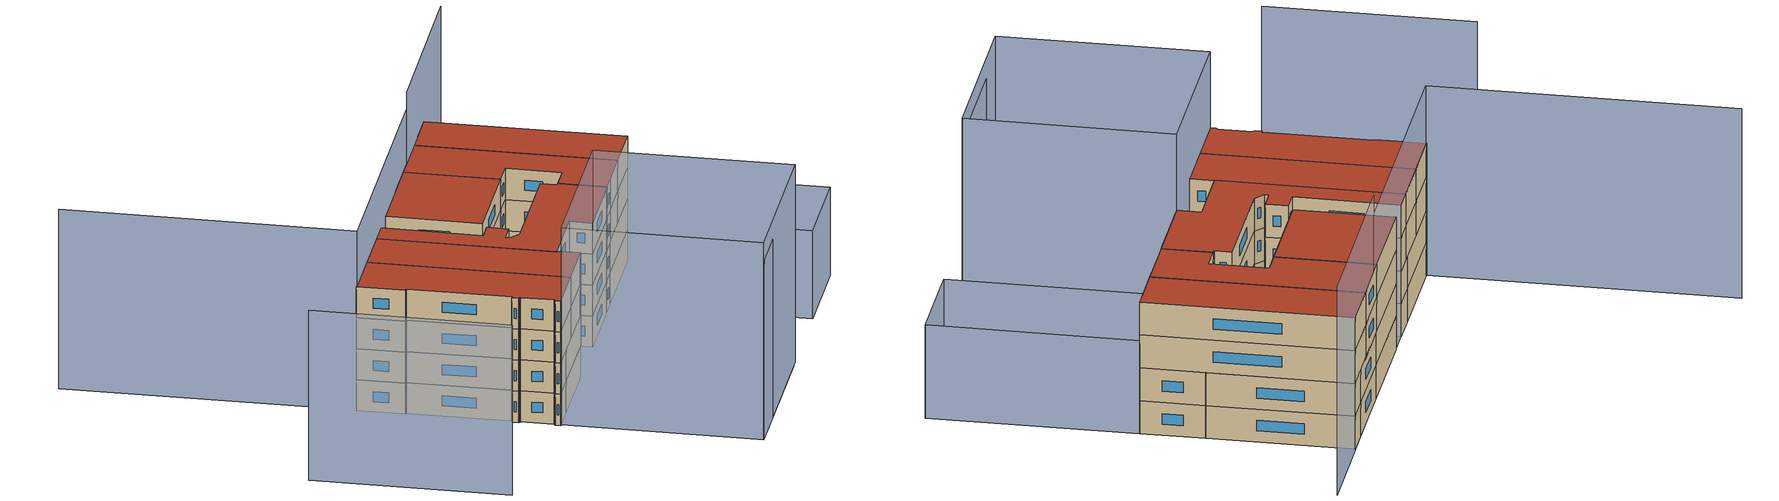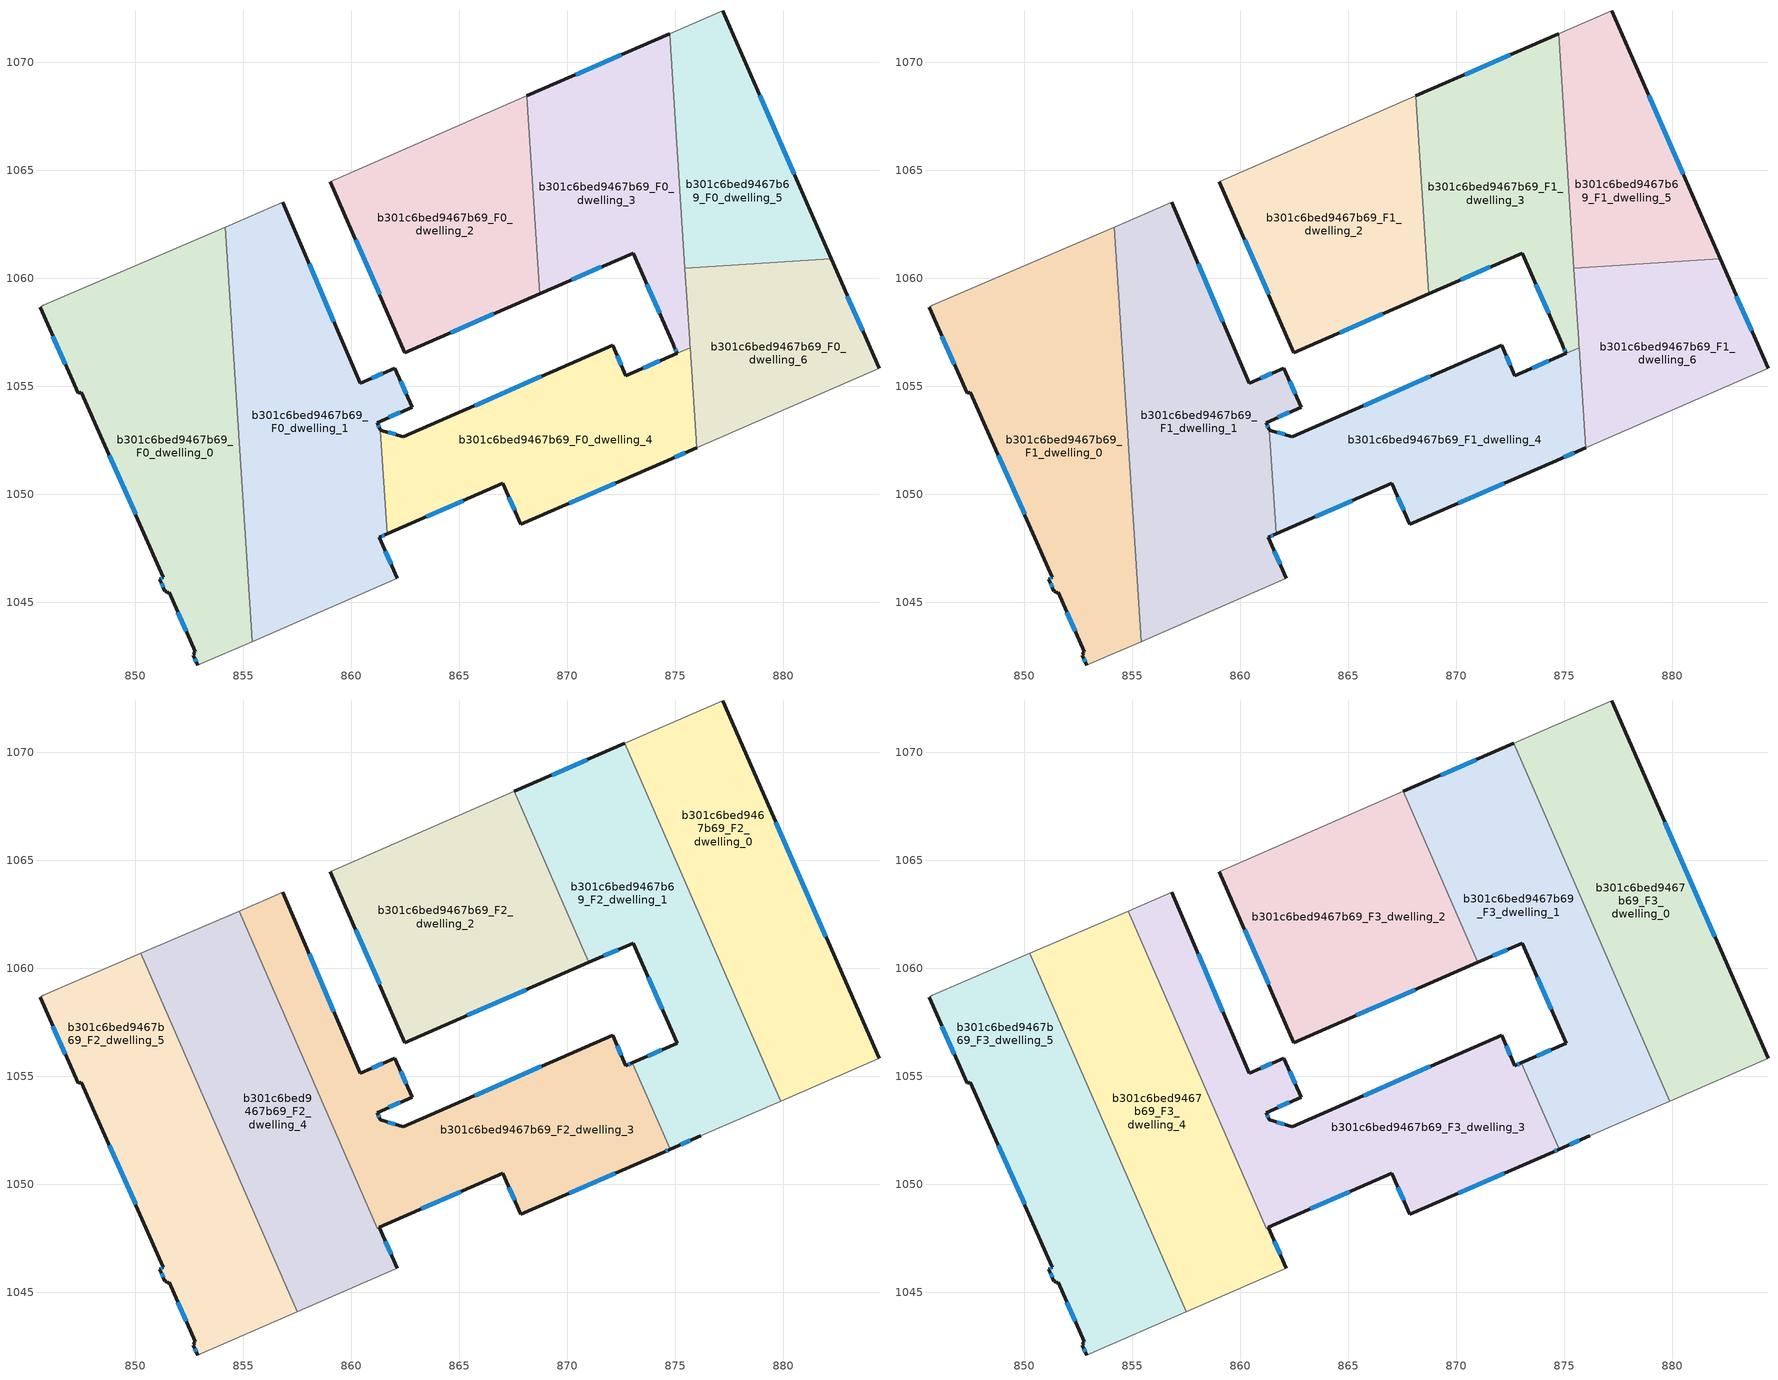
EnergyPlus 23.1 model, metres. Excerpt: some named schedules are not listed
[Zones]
b301c6bed9467b69_F0_dwelling_0
 floor ground (EU_floor_Construction): 854.15,1062.38 855.4,1043.19 853.03,1042.16 852.87,1042.09 852.67,1042.55 852.72,1042.58 852.69,1042.67 852.77,1042.72 851.56,1045.47 851.47,1045.44 851.44,1045.51 851.36,1045.51 851.12,1046.08 851.29,1046.16 847.49,1054.72 847.34,1054.68 845.58,1058.68 845.74,1058.75 z0
 wall outside (EU_wall_Construction): 845.58,1058.68 847.34,1054.68 847.49,1054.72 851.29,1046.16 851.12,1046.08 851.36,1045.51 851.44,1045.51 851.47,1045.44 851.56,1045.47 852.77,1042.72 852.69,1042.67 852.72,1042.58 852.67,1042.55 852.87,1042.09 z0:3
 wall adiabatic (EU_wall_Construction): 854.15,1062.38 845.74,1058.75 845.58,1058.68 / 852.87,1042.09 853.03,1042.16 855.4,1043.19 z0:3
 wall to b301c6bed9467b69_F0_dwelling_1 (EU_wall_Construction): 855.4,1043.19 854.15,1062.38 z0:3
 window (EU_Window_Construction): 851.97,1044.54 852.35,1043.66 / 851.2,1045.89 851.28,1045.71 / 851.23,1046.13 851.18,1046.11 / 848.79,1051.81 850,1049.07 / 846.18,1057.32 846.74,1056.04 / 852.74,1042.39 852.8,1042.25 z1.02:1.98
b301c6bed9467b69_F0_dwelling_1
 floor ground (EU_floor_Construction): 856.83,1063.54 860.41,1055.14 862,1055.85 862.81,1054.05 861.18,1053.32 861.32,1052.99 861.34,1052.98 861.65,1048.18 861.28,1048.02 862.12,1046.11 855.4,1043.19 854.15,1062.38 z0
 wall outside (EU_wall_Construction): 861.34,1052.98 861.32,1052.99 861.18,1053.32 862.81,1054.05 862,1055.85 860.41,1055.14 856.83,1063.54 / 862.12,1046.11 861.28,1048.02 861.65,1048.18 z0:3
 wall to b301c6bed9467b69_F0_dwelling_4 (EU_wall_Construction): 861.65,1048.18 861.34,1052.98 z0:3
 wall adiabatic (EU_wall_Construction): 855.4,1043.19 862.12,1046.11 / 856.83,1063.54 854.15,1062.38 z0:3
 window (EU_Window_Construction): 859.19,1058 858.05,1060.68 / 861.46,1055.61 860.95,1055.38 / 862.53,1054.66 862.27,1055.24 / 861.73,1053.57 862.25,1053.8 / 861.28,1053.1 861.23,1053.21 / 861.41,1048.07 861.52,1048.12 / 861.83,1046.76 861.57,1047.37 z1.02:1.98
b301c6bed9467b69_F0_dwelling_2
 floor ground (EU_floor_Construction): 868.12,1068.45 868.72,1059.29 862.47,1056.57 859.03,1064.49 z0
 wall outside (EU_wall_Construction): 859.03,1064.49 862.47,1056.57 868.72,1059.29 z0:3
 wall adiabatic (EU_wall_Construction): 868.12,1068.45 859.03,1064.49 z0:3
 wall to b301c6bed9467b69_F0_dwelling_3 (EU_wall_Construction): 868.72,1059.29 868.12,1068.45 z0:3
 window (EU_Window_Construction): 864.6,1057.49 866.59,1058.36 / 860.2,1061.79 861.3,1059.26 z1.02:1.98
b301c6bed9467b69_F0_dwelling_3
 floor ground (EU_floor_Construction): 874.73,1071.33 875.66,1057.13 875.67,1056.96 875.68,1056.8 875.07,1056.54 874.95,1056.82 874.89,1056.95 873.04,1061.18 868.72,1059.29 868.12,1068.45 z0
 wall outside (EU_wall_Construction): 868.72,1059.29 873.04,1061.18 874.89,1056.95 874.95,1056.82 875.07,1056.54 / 874.73,1071.33 868.12,1068.45 z0:3
 wall to b301c6bed9467b69_F0_dwelling_5 (EU_wall_Construction): 875.44,1060.47 874.73,1071.33 z0:3
 wall to b301c6bed9467b69_F0_dwelling_6 (EU_wall_Construction): 875.68,1056.8 875.67,1056.96 875.66,1057.13 / 875.65,1057.14 875.44,1060.47 z0:3
 wall to b301c6bed9467b69_F0_dwelling_4 (EU_wall_Construction): 875.07,1056.54 875.68,1056.8 z0:3
 window (EU_Window_Construction): 873.67,1059.74 874.26,1058.39 / 870.19,1059.93 871.57,1060.54 / 872.49,1070.35 870.37,1069.43 / 874.99,1056.72 875.03,1056.63 z1.02:1.98
b301c6bed9467b69_F0_dwelling_4
 floor ground (EU_floor_Construction): 875.68,1056.8 875.98,1052.17 874.45,1051.5 867.84,1048.61 867.01,1050.52 861.65,1048.18 861.34,1052.98 862.4,1052.67 872.09,1056.9 872.7,1055.5 z0
 wall outside (EU_wall_Construction): 861.65,1048.18 867.01,1050.52 867.84,1048.61 874.45,1051.5 875.98,1052.17 / 875.07,1056.54 872.7,1055.5 872.09,1056.9 862.4,1052.67 861.34,1052.98 z0:3
 wall to b301c6bed9467b69_F0_dwelling_6 (EU_wall_Construction): 875.98,1052.17 875.68,1056.79 z0:3
 window (EU_Window_Construction): 862.04,1052.78 861.7,1052.88 / 868.79,1055.46 865.7,1054.11 / 872.49,1055.98 872.3,1056.43 / 874.97,1051.72 875.46,1051.94 / 870.09,1049.59 872.2,1050.51 / 867.29,1049.87 867.56,1049.26 / 863.47,1048.97 865.19,1049.72 / 874.27,1056.18 873.51,1055.85 z1.02:1.98
b301c6bed9467b69_F0_dwelling_5
 floor ground (EU_floor_Construction): 877.19,1072.4 882.21,1060.91 875.44,1060.47 874.73,1071.33 z0
 wall outside (EU_wall_Construction): 882.21,1060.91 877.19,1072.4 z0:3
 wall adiabatic (EU_wall_Construction): 877.19,1072.4 874.73,1071.33 z0:3
 wall to b301c6bed9467b69_F0_dwelling_6 (EU_wall_Construction): 875.44,1060.47 882.21,1060.91 z0:3
 window (EU_Window_Construction): 880.5,1064.82 878.9,1068.49 z1.02:1.98
b301c6bed9467b69_F0_dwelling_6
 floor ground (EU_floor_Construction): 882.21,1060.91 884.42,1055.85 875.98,1052.17 875.44,1060.47 z0
 wall outside (EU_wall_Construction): 884.42,1055.85 882.21,1060.91 z0:3
 wall adiabatic (EU_wall_Construction): 875.98,1052.17 884.42,1055.85 z0:3
 window (EU_Window_Construction): 883.67,1057.57 882.96,1059.19 z1.02:1.98
b301c6bed9467b69_F1_dwelling_0
 floor to b301c6bed9467b69_F0_dwelling_0 (EU_floor_Construction): 854.15,1062.38 855.4,1043.19 853.03,1042.16 852.87,1042.09 852.67,1042.55 852.72,1042.58 852.69,1042.67 852.77,1042.72 851.56,1045.47 851.47,1045.44 851.44,1045.51 851.36,1045.51 851.12,1046.08 851.29,1046.16 847.49,1054.72 847.34,1054.68 845.58,1058.68 845.74,1058.75 z3
 wall outside (EU_wall_Construction): 845.58,1058.68 847.34,1054.68 847.49,1054.72 851.29,1046.16 851.12,1046.08 851.36,1045.51 851.44,1045.51 851.47,1045.44 851.56,1045.47 852.77,1042.72 852.69,1042.67 852.72,1042.58 852.67,1042.55 852.87,1042.09 z3:6
 wall adiabatic (EU_wall_Construction): 854.15,1062.38 845.74,1058.75 845.58,1058.68 / 852.87,1042.09 853.03,1042.16 855.4,1043.19 z3:6
 wall to b301c6bed9467b69_F1_dwelling_1 (EU_wall_Construction): 855.4,1043.19 854.15,1062.38 z3:6
 window (EU_Window_Construction): 851.97,1044.54 852.35,1043.66 / 851.2,1045.89 851.28,1045.71 / 851.23,1046.13 851.18,1046.11 / 848.79,1051.81 850,1049.07 / 846.18,1057.32 846.74,1056.04 / 852.74,1042.39 852.8,1042.25 z4.02:4.98
b301c6bed9467b69_F1_dwelling_1
 floor to b301c6bed9467b69_F0_dwelling_1 (EU_floor_Construction): 856.83,1063.54 860.41,1055.14 862,1055.85 862.81,1054.05 861.18,1053.32 861.32,1052.99 861.34,1052.98 861.65,1048.18 861.28,1048.02 862.12,1046.11 855.4,1043.19 854.15,1062.38 z3
 wall outside (EU_wall_Construction): 861.34,1052.98 861.32,1052.99 861.18,1053.32 862.81,1054.05 862,1055.85 860.41,1055.14 856.83,1063.54 / 862.12,1046.11 861.28,1048.02 861.65,1048.18 z3:6
 wall to b301c6bed9467b69_F1_dwelling_4 (EU_wall_Construction): 861.65,1048.18 861.34,1052.98 z3:6
 wall adiabatic (EU_wall_Construction): 855.4,1043.19 862.12,1046.11 / 856.83,1063.54 854.15,1062.38 z3:6
 window (EU_Window_Construction): 859.19,1058 858.05,1060.68 / 861.46,1055.61 860.95,1055.38 / 862.53,1054.66 862.27,1055.24 / 861.73,1053.57 862.25,1053.8 / 861.28,1053.1 861.23,1053.21 / 861.41,1048.07 861.52,1048.12 / 861.83,1046.76 861.57,1047.37 z4.02:4.98
b301c6bed9467b69_F1_dwelling_2
 floor to b301c6bed9467b69_F0_dwelling_2 (EU_floor_Construction): 868.12,1068.45 868.72,1059.29 862.47,1056.57 859.03,1064.49 z3
 wall outside (EU_wall_Construction): 859.03,1064.49 862.47,1056.57 868.72,1059.29 z3:6
 wall adiabatic (EU_wall_Construction): 868.12,1068.45 859.03,1064.49 z3:6
 wall to b301c6bed9467b69_F1_dwelling_3 (EU_wall_Construction): 868.72,1059.29 868.12,1068.45 z3:6
 window (EU_Window_Construction): 864.6,1057.49 866.59,1058.36 / 860.2,1061.79 861.3,1059.26 z4.02:4.98
b301c6bed9467b69_F1_dwelling_3
 floor to b301c6bed9467b69_F0_dwelling_3 (EU_floor_Construction): 874.73,1071.33 875.66,1057.13 875.67,1056.96 875.68,1056.8 875.07,1056.54 874.95,1056.82 874.89,1056.95 873.04,1061.18 868.72,1059.29 868.12,1068.45 z3
 wall outside (EU_wall_Construction): 868.72,1059.29 873.04,1061.18 874.89,1056.95 874.95,1056.82 875.07,1056.54 / 874.73,1071.33 868.12,1068.45 z3:6
 wall to b301c6bed9467b69_F1_dwelling_5 (EU_wall_Construction): 875.44,1060.47 874.73,1071.33 z3:6
 wall to b301c6bed9467b69_F1_dwelling_6 (EU_wall_Construction): 875.68,1056.8 875.67,1056.96 875.66,1057.13 / 875.65,1057.14 875.44,1060.47 z3:6
 wall to b301c6bed9467b69_F1_dwelling_4 (EU_wall_Construction): 875.07,1056.54 875.68,1056.8 z3:6
 window (EU_Window_Construction): 873.67,1059.74 874.26,1058.39 / 870.19,1059.93 871.57,1060.54 / 872.49,1070.35 870.37,1069.43 / 874.99,1056.72 875.03,1056.63 z4.02:4.98
b301c6bed9467b69_F1_dwelling_4
 floor to b301c6bed9467b69_F0_dwelling_4 (EU_floor_Construction): 875.68,1056.79 875.98,1052.17 874.45,1051.5 867.84,1048.61 867.01,1050.52 861.65,1048.18 861.34,1052.98 862.4,1052.67 872.09,1056.9 872.7,1055.5 z3
 wall outside (EU_wall_Construction): 861.65,1048.18 867.01,1050.52 867.84,1048.61 874.45,1051.5 875.98,1052.17 / 875.07,1056.54 872.7,1055.5 872.09,1056.9 862.4,1052.67 861.34,1052.98 z3:6
 wall to b301c6bed9467b69_F1_dwelling_6 (EU_wall_Construction): 875.98,1052.17 875.68,1056.79 z3:6
 window (EU_Window_Construction): 862.04,1052.78 861.7,1052.88 / 868.79,1055.46 865.7,1054.11 / 872.49,1055.98 872.3,1056.43 / 874.97,1051.72 875.46,1051.94 / 870.09,1049.59 872.2,1050.51 / 867.29,1049.87 867.56,1049.26 / 863.47,1048.97 865.19,1049.72 / 874.27,1056.18 873.51,1055.85 z4.02:4.98
b301c6bed9467b69_F1_dwelling_5
 floor to b301c6bed9467b69_F0_dwelling_5 (EU_floor_Construction): 877.19,1072.4 882.21,1060.91 875.44,1060.47 874.73,1071.33 z3
 wall outside (EU_wall_Construction): 882.21,1060.91 877.19,1072.4 z3:6
 wall adiabatic (EU_wall_Construction): 877.19,1072.4 874.73,1071.33 z3:6
 wall to b301c6bed9467b69_F1_dwelling_6 (EU_wall_Construction): 875.44,1060.47 882.21,1060.91 z3:6
 window (EU_Window_Construction): 880.5,1064.82 878.9,1068.49 z4.02:4.98
b301c6bed9467b69_F1_dwelling_6
 floor to b301c6bed9467b69_F0_dwelling_6 (EU_floor_Construction): 882.21,1060.91 884.42,1055.85 875.98,1052.17 875.44,1060.47 z3
 wall outside (EU_wall_Construction): 884.42,1055.85 882.21,1060.91 z3:6
 wall adiabatic (EU_wall_Construction): 875.98,1052.17 884.42,1055.85 z3:6
 window (EU_Window_Construction): 883.67,1057.57 882.96,1059.19 z4.02:4.98
b301c6bed9467b69_F2_dwelling_0
 floor to b301c6bed9467b69_F1_dwelling_5 (EU_floor_Construction): 877.19,1072.4 882.21,1060.91 876.95,1060.57 875.17,1064.67 874.73,1071.33 z6
 floor to b301c6bed9467b69_F1_dwelling_6 (EU_floor_Construction): 882.21,1060.91 884.42,1055.85 879.87,1053.86 876.95,1060.57 z6
 floor to b301c6bed9467b69_F1_dwelling_3 (EU_floor_Construction): 874.73,1071.33 875.17,1064.67 872.66,1070.43 z6
 wall outside (EU_wall_Construction): 884.42,1055.85 877.19,1072.4 z6:9
 wall to b301c6bed9467b69_F2_dwelling_1 (EU_wall_Construction): 872.66,1070.43 879.87,1053.86 z6:9
 wall adiabatic (EU_wall_Construction): 877.19,1072.4 872.66,1070.43 / 879.87,1053.86 884.42,1055.85 z6:9
 window (EU_Window_Construction): 881.96,1061.48 879.65,1066.77 z7.02:7.98
b301c6bed9467b69_F2_dwelling_1
 floor to b301c6bed9467b69_F1_dwelling_3 (EU_floor_Construction): 872.66,1070.43 875.17,1064.67 875.66,1057.13 875.67,1056.96 875.68,1056.8 875.07,1056.54 874.91,1056.91 874.89,1056.95 873.04,1061.18 870.99,1060.28 868.25,1066.57 868.12,1068.45 z6
 floor to b301c6bed9467b69_F1_dwelling_5 (EU_floor_Construction): 875.17,1064.67 876.95,1060.57 875.44,1060.47 z6
 floor to b301c6bed9467b69_F1_dwelling_2 (EU_floor_Construction): 868.12,1068.45 868.25,1066.57 867.54,1068.2 z6
 floor to b301c6bed9467b69_F1_dwelling_4 (EU_floor_Construction): 875.68,1056.79 875.98,1052.17 874.75,1051.63 873.01,1055.64 z6
 floor to b301c6bed9467b69_F1_dwelling_6 (EU_floor_Construction): 876.95,1060.57 879.87,1053.86 876.18,1052.25 876.11,1052.23 875.98,1052.17 875.44,1060.47 z6
 wall outside (EU_wall_Construction): 872.66,1070.43 867.54,1068.2 / 874.75,1051.63 876.18,1052.25 / 870.99,1060.28 873.04,1061.18 875.07,1056.54 873.01,1055.64 z6:9
 wall to b301c6bed9467b69_F2_dwelling_2 (EU_wall_Construction): 867.54,1068.2 870.99,1060.28 z6:9
 wall adiabatic (EU_wall_Construction): 876.18,1052.25 879.87,1053.86 z6:9
 wall to b301c6bed9467b69_F2_dwelling_3 (EU_wall_Construction): 873.01,1055.64 874.75,1051.63 z6:9
 window (EU_Window_Construction): 870.92,1069.67 869.28,1068.96 / 875.24,1051.84 875.69,1052.04 / 874.37,1056.23 873.71,1055.94 / 873.73,1059.6 874.38,1058.12 / 871.69,1060.59 872.34,1060.87 z7.02:7.98
b301c6bed9467b69_F2_dwelling_2
 floor to b301c6bed9467b69_F1_dwelling_2 (EU_floor_Construction): 867.54,1068.2 868.25,1066.57 868.72,1059.29 862.47,1056.57 859.03,1064.49 z6
 floor to b301c6bed9467b69_F1_dwelling_3 (EU_floor_Construction): 868.25,1066.57 870.99,1060.28 868.72,1059.29 z6
 wall outside (EU_wall_Construction): 859.03,1064.49 862.47,1056.57 870.99,1060.28 z6:9
 wall adiabatic (EU_wall_Construction): 867.54,1068.2 859.03,1064.49 z6:9
 window (EU_Window_Construction): 860.2,1061.79 861.3,1059.26 / 865.37,1057.83 868.09,1059.02 z7.02:7.98
b301c6bed9467b69_F2_dwelling_3
 floor to b301c6bed9467b69_F1_dwelling_4 (EU_floor_Construction): 873.01,1055.64 874.75,1051.63 874.45,1051.5 867.84,1048.61 867.01,1050.52 861.65,1048.18 861.34,1052.98 862.4,1052.67 872.09,1056.9 872.7,1055.5 z6
 floor to b301c6bed9467b69_F1_dwelling_1 (EU_floor_Construction): 856.83,1063.54 860.41,1055.14 862,1055.85 862.81,1054.05 861.18,1053.32 861.32,1052.99 861.34,1052.98 861.65,1048.18 861.28,1048.02 861.18,1047.97 854.79,1062.66 z6
 wall outside (EU_wall_Construction): 873.01,1055.64 872.7,1055.5 872.09,1056.9 862.4,1052.67 861.32,1052.99 861.18,1053.32 862.81,1054.05 862,1055.85 860.41,1055.14 856.83,1063.54 / 861.28,1048.01 867.01,1050.52 867.84,1048.61 874.45,1051.5 874.75,1051.63 z6:9
 wall adiabatic (EU_wall_Construction): 856.83,1063.54 854.79,1062.66 z6:9
 wall to b301c6bed9467b69_F2_dwelling_4 (EU_wall_Construction): 861.18,1047.97 861.28,1048.01 / 854.79,1062.66 861.18,1047.98 z6:9
 window (EU_Window_Construction): 859.19,1058 858.05,1060.68 / 861.46,1055.61 860.95,1055.38 / 862.53,1054.66 862.27,1055.24 / 861.73,1053.57 862.25,1053.8 / 861.28,1053.1 861.23,1053.21 / 862.04,1052.78 861.69,1052.88 / 868.79,1055.46 865.7,1054.11 / 872.49,1055.98 872.3,1056.43 / 872.9,1055.59 872.8,1055.55 / 874.55,1051.54 874.65,1051.58 / 870.09,1049.59 872.2,1050.51 / 867.29,1049.87 867.56,1049.26 / 863.23,1048.87 865.06,1049.67 z7.02:7.98
b301c6bed9467b69_F2_dwelling_4
 floor to b301c6bed9467b69_F1_dwelling_1 (EU_floor_Construction): 854.79,1062.66 861.18,1047.97 861.28,1048.01 862.12,1046.11 857.48,1044.1 854.96,1049.88 854.15,1062.38 z6
 floor to b301c6bed9467b69_F1_dwelling_0 (EU_floor_Construction): 854.15,1062.38 854.96,1049.88 850.25,1060.7 z6
 wall outside (EU_wall_Construction): 862.12,1046.11 861.28,1048.01 z6:9
 wall adiabatic (EU_wall_Construction): 857.48,1044.1 862.01,1046.07 862.12,1046.11 / 854.79,1062.66 850.25,1060.7 z6:9
 wall to b301c6bed9467b69_F2_dwelling_5 (EU_wall_Construction): 850.25,1060.7 857.48,1044.1 z6:9
 window (EU_Window_Construction): 861.83,1046.76 861.57,1047.37 z7.02:7.98
b301c6bed9467b69_F2_dwelling_5
 floor to b301c6bed9467b69_F1_dwelling_0 (EU_floor_Construction): 850.25,1060.7 854.96,1049.88 855.4,1043.19 853.03,1042.16 852.87,1042.09 852.67,1042.55 852.72,1042.58 852.69,1042.67 852.77,1042.72 851.56,1045.47 851.47,1045.44 851.44,1045.51 851.36,1045.51 851.12,1046.08 851.29,1046.16 847.49,1054.72 847.34,1054.68 845.58,1058.68 845.74,1058.75 z6
 floor to b301c6bed9467b69_F1_dwelling_1 (EU_floor_Construction): 854.96,1049.88 857.48,1044.1 855.4,1043.19 z6
 wall outside (EU_wall_Construction): 845.58,1058.68 847.34,1054.68 847.49,1054.72 851.29,1046.16 851.12,1046.08 851.36,1045.51 851.44,1045.51 851.47,1045.44 851.56,1045.47 852.77,1042.72 852.69,1042.67 852.72,1042.58 852.67,1042.55 852.87,1042.09 z6:9
 wall adiabatic (EU_wall_Construction): 850.25,1060.7 845.74,1058.75 845.58,1058.68 / 852.87,1042.09 853.03,1042.16 857.48,1044.1 z6:9
 window (EU_Window_Construction): 851.97,1044.54 852.35,1043.66 / 851.2,1045.89 851.28,1045.71 / 851.23,1046.13 851.18,1046.11 / 848.79,1051.81 850,1049.07 / 846.18,1057.32 846.74,1056.04 / 852.74,1042.39 852.8,1042.25 z7.02:7.98
b301c6bed9467b69_F3_dwelling_0
 floor to b301c6bed9467b69_F2_dwelling_0 (EU_floor_Construction): 877.19,1072.4 884.42,1055.85 879.87,1053.86 872.66,1070.43 z9
 wall outside (EU_wall_Construction): 884.42,1055.85 877.19,1072.4 z9:12
 wall to b301c6bed9467b69_F3_dwelling_1 (EU_wall_Construction): 872.66,1070.43 879.87,1053.86 z9:12
 wall adiabatic (EU_wall_Construction): 877.19,1072.4 872.66,1070.43 / 879.87,1053.86 884.42,1055.85 z9:12
 window (EU_Window_Construction): 881.96,1061.48 879.65,1066.77 z10.02:10.98
 roof outside (EU_roof_Construction): 884.42,1055.85 877.19,1072.4 872.66,1070.43 879.87,1053.86 z12
b301c6bed9467b69_F3_dwelling_1
 floor to b301c6bed9467b69_F2_dwelling_1 (EU_floor_Construction): 872.66,1070.43 879.87,1053.86 876.18,1052.25 874.75,1051.63 873.01,1055.64 875.07,1056.54 873.04,1061.18 870.99,1060.28 867.54,1068.2 z9
 wall outside (EU_wall_Construction): 872.66,1070.43 867.54,1068.2 / 874.75,1051.63 876.18,1052.25 / 870.99,1060.28 873.04,1061.18 875.07,1056.54 873.01,1055.64 z9:12
 wall to b301c6bed9467b69_F3_dwelling_2 (EU_wall_Construction): 867.54,1068.2 870.99,1060.28 z9:12
 wall adiabatic (EU_wall_Construction): 876.18,1052.25 879.87,1053.86 z9:12
 wall to b301c6bed9467b69_F3_dwelling_3 (EU_wall_Construction): 873.01,1055.64 874.75,1051.63 z9:12
 window (EU_Window_Construction): 870.92,1069.67 869.28,1068.96 / 875.24,1051.84 875.69,1052.04 / 874.37,1056.23 873.71,1055.94 / 873.73,1059.6 874.38,1058.12 / 871.69,1060.59 872.34,1060.87 z10.02:10.98
 roof outside (EU_roof_Construction): 879.87,1053.86 872.66,1070.43 867.54,1068.2 870.99,1060.28 873.04,1061.18 875.07,1056.54 873.01,1055.64 874.75,1051.63 876.18,1052.25 z12
b301c6bed9467b69_F3_dwelling_2
 floor to b301c6bed9467b69_F2_dwelling_2 (EU_floor_Construction): 867.54,1068.2 870.99,1060.28 862.47,1056.57 859.03,1064.49 z9
 wall outside (EU_wall_Construction): 859.03,1064.49 862.47,1056.57 870.99,1060.28 z9:12
 wall adiabatic (EU_wall_Construction): 867.54,1068.2 859.03,1064.49 z9:12
 window (EU_Window_Construction): 860.2,1061.79 861.3,1059.26 / 865.37,1057.83 868.09,1059.02 z10.02:10.98
 roof outside (EU_roof_Construction): 870.99,1060.28 867.54,1068.2 859.03,1064.49 862.47,1056.57 z12
b301c6bed9467b69_F3_dwelling_3
 floor to b301c6bed9467b69_F2_dwelling_3 (EU_floor_Construction): 872.09,1056.9 872.7,1055.5 873.01,1055.64 874.75,1051.63 874.45,1051.5 867.84,1048.61 867.01,1050.52 861.28,1048.01 861.18,1047.97 854.79,1062.66 856.83,1063.54 860.41,1055.14 862,1055.85 862.81,1054.05 861.18,1053.32 861.32,1052.99 862.4,1052.67 z9
 wall outside (EU_wall_Construction): 873.01,1055.64 872.7,1055.5 872.09,1056.9 862.4,1052.67 861.32,1052.99 861.18,1053.32 862.81,1054.05 862,1055.85 860.41,1055.14 856.83,1063.54 / 861.28,1048.01 867.01,1050.52 867.84,1048.61 874.45,1051.5 874.75,1051.63 z9:12
 wall adiabatic (EU_wall_Construction): 856.83,1063.54 854.79,1062.66 z9:12
 wall to b301c6bed9467b69_F3_dwelling_4 (EU_wall_Construction): 861.18,1047.97 861.28,1048.01 / 854.79,1062.66 861.18,1047.98 z9:12
 window (EU_Window_Construction): 859.19,1058 858.05,1060.68 / 861.46,1055.61 860.95,1055.38 / 862.53,1054.66 862.27,1055.24 / 861.73,1053.57 862.25,1053.8 / 861.28,1053.1 861.23,1053.21 / 862.04,1052.78 861.69,1052.88 / 868.79,1055.46 865.7,1054.11 / 872.49,1055.98 872.3,1056.43 / 872.9,1055.59 872.8,1055.55 / 874.55,1051.54 874.65,1051.58 / 870.09,1049.59 872.2,1050.51 / 867.29,1049.87 867.56,1049.26 / 863.23,1048.87 865.06,1049.67 z10.02:10.98
 roof outside (EU_roof_Construction): 874.45,1051.5 874.75,1051.63 873.01,1055.64 872.7,1055.5 872.09,1056.9 862.4,1052.67 861.32,1052.99 861.18,1053.32 862.81,1054.05 862,1055.85 860.41,1055.14 856.83,1063.54 854.79,1062.66 861.18,1047.98 861.28,1048.01 867.01,1050.52 867.84,1048.61 z12
b301c6bed9467b69_F3_dwelling_4
 floor to b301c6bed9467b69_F2_dwelling_4 (EU_floor_Construction): 854.79,1062.66 861.18,1047.97 861.28,1048.01 862.12,1046.11 862.01,1046.07 857.48,1044.1 850.25,1060.7 z9
 wall outside (EU_wall_Construction): 862.12,1046.11 861.28,1048.01 z9:12
 wall adiabatic (EU_wall_Construction): 857.48,1044.1 862.01,1046.07 862.12,1046.11 / 854.79,1062.66 850.25,1060.7 z9:12
 wall to b301c6bed9467b69_F3_dwelling_5 (EU_wall_Construction): 850.25,1060.7 857.48,1044.1 z9:12
 window (EU_Window_Construction): 861.83,1046.76 861.57,1047.37 z10.02:10.98
 roof outside (EU_roof_Construction): 862.01,1046.07 862.12,1046.11 861.28,1048.01 861.18,1047.97 854.79,1062.66 850.25,1060.7 857.48,1044.1 z12
b301c6bed9467b69_F3_dwelling_5
 floor to b301c6bed9467b69_F2_dwelling_5 (EU_floor_Construction): 850.25,1060.7 857.48,1044.1 853.03,1042.16 852.87,1042.09 852.67,1042.55 852.72,1042.58 852.69,1042.67 852.77,1042.72 851.56,1045.47 851.47,1045.44 851.44,1045.51 851.36,1045.51 851.12,1046.08 851.29,1046.16 847.49,1054.72 847.34,1054.68 845.58,1058.68 845.74,1058.75 z9
 wall outside (EU_wall_Construction): 845.58,1058.68 847.34,1054.68 847.49,1054.72 851.29,1046.16 851.12,1046.08 851.36,1045.51 851.44,1045.51 851.47,1045.44 851.56,1045.47 852.77,1042.72 852.69,1042.67 852.72,1042.58 852.67,1042.55 852.87,1042.09 z9:12
 wall adiabatic (EU_wall_Construction): 850.25,1060.7 845.74,1058.75 845.58,1058.68 / 852.87,1042.09 853.03,1042.16 857.48,1044.1 z9:12
 window (EU_Window_Construction): 851.97,1044.54 852.35,1043.66 / 851.2,1045.89 851.28,1045.71 / 851.23,1046.13 851.18,1046.11 / 848.79,1051.81 850,1049.07 / 846.18,1057.32 846.74,1056.04 / 852.74,1042.39 852.8,1042.25 z10.02:10.98
 roof outside (EU_roof_Construction): 857.48,1044.1 850.25,1060.7 845.74,1058.75 845.58,1058.68 847.34,1054.68 847.49,1054.72 851.29,1046.16 851.12,1046.08 851.36,1045.51 851.44,1045.51 851.47,1045.44 851.56,1045.47 852.77,1042.72 852.69,1042.67 852.72,1042.58 852.67,1042.55 852.87,1042.09 853.03,1042.16 z12
shading: 860.35,1025.75 874.21,1031.79 z0:17.2; 885.42,1076.04 868.95,1068.79 / 875.1,1032.18 860.22,1025.69 / 860.22,1025.69 853.03,1042.16 / 853.03,1042.16 867.91,1048.65 / 867.91,1048.65 875.1,1032.18 z0:19; 831.38,1054.33 838.6,1037.77 z0:16.4; 891.63,1039.4 883.37,1035.78 / 883.37,1035.78 876.17,1052.25 / 876.17,1052.25 884.42,1055.86 / 884.42,1055.86 891.63,1039.4 z0:8.5; 868.95,1068.82 845.73,1058.66 / 845.73,1058.66 835.12,1082.93 z0:17.3
[Building]
EU S2 Campaign: North Axis=0; Terrain=City; Solar Distribution=FullExterior
[Site:Location]
Vienna: Latitude=48; Longitude=16.5; Time Zone=1; Elevation=183
[SizingPeriod:WeatherFileDays]
AnnualSizingPeriod: Begin Month=1; Begin Day of Month=1; End Month=12; End Day of Month=31; Day of Week for Start Day=Monday; Use Weather File Daylight Saving Period=No; Use Weather File Rain and Snow Indicators=No
[MATERIAL]
EU_InternalMass_Material: Roughness=MediumRough; Thickness=0.1; Conductivity=1; Density=1800; Specific Heat=900; Thermal Absorptance=0.9; Solar Absorptance=0.7; Visible Absorptance=0.7
[MATERIAL:NOMASS] Roughness=MediumRough; Thermal Absorptance=0.9; Solar Absorptance=0.7; Visible Absorptance=0.7
Name | Thermal Resistance
EU_wall_NoMass | 0.942466
EU_roof_NoMass | 0.551687
EU_floor_NoMass | 0.66527
[WINDOWMATERIAL:SIMPLEGLAZINGSYSTEM]
EU_Window_SimpleGlazing: UFactor=2.03367; Solar Heat Gain Coefficient=0.65; Visible Transmittance=0.65
[CONSTRUCTION]
EU_wall_Construction: EU_wall_NoMass
EU_roof_Construction: EU_roof_NoMass
EU_floor_Construction: EU_floor_NoMass
EU_Window_Construction: EU_Window_SimpleGlazing
EU_InternalMass_Construction: EU_InternalMass_Material
[ZONE] Type=1; Multiplier=1; Ceiling Height=autocalculate; Floor Area=autocalculate; Part of Total Floor Area=Yes
Name | Volume
b301c6bed9467b69_F0_dwelling_0; b301c6bed9467b69_F1_dwelling_0 | 322.146
b301c6bed9467b69_F2_dwelling_0; b301c6bed9467b69_F3_dwelling_0 | 268.446
b301c6bed9467b69_F0_dwelling_1; b301c6bed9467b69_F1_dwelling_1 | 318.699
b301c6bed9467b69_F2_dwelling_1; b301c6bed9467b69_F3_dwelling_1 | 268.453
b301c6bed9467b69_F0_dwelling_2; b301c6bed9467b69_F1_dwelling_2 | 216.806
b301c6bed9467b69_F2_dwelling_2; b301c6bed9467b69_F3_dwelling_2 | 240.578
b301c6bed9467b69_F0_dwelling_3; b301c6bed9467b69_F1_dwelling_3 | 210.631
b301c6bed9467b69_F2_dwelling_3; b301c6bed9467b69_F3_dwelling_3 | 295.628
b301c6bed9467b69_F0_dwelling_4 | 220.21
b301c6bed9467b69_F1_dwelling_4 | 220.186
b301c6bed9467b69_F2_dwelling_4; b301c6bed9467b69_F3_dwelling_4 | 269.129
b301c6bed9467b69_F0_dwelling_5; b301c6bed9467b69_F1_dwelling_5 | 161.079
b301c6bed9467b69_F2_dwelling_5; b301c6bed9467b69_F3_dwelling_5 | 268.438
b301c6bed9467b69_F0_dwelling_6; b301c6bed9467b69_F1_dwelling_6 | 161.072
[INTERNALMASS] Construction=EU_InternalMass_Construction
Name | Zone or ZoneList | Surface Area
b301c6bed9467b69_F0_dwelling_0_EU_InternalMass | b301c6bed9467b69_F0_dwelling_0 | 107.382
b301c6bed9467b69_F0_dwelling_1_EU_InternalMass | b301c6bed9467b69_F0_dwelling_1 | 106.234
b301c6bed9467b69_F0_dwelling_2_EU_InternalMass | b301c6bed9467b69_F0_dwelling_2 | 72.2712
b301c6bed9467b69_F0_dwelling_3_EU_InternalMass | b301c6bed9467b69_F0_dwelling_3 | 70.2121
b301c6bed9467b69_F0_dwelling_4_EU_InternalMass | b301c6bed9467b69_F0_dwelling_4 | 73.4013
b301c6bed9467b69_F0_dwelling_5_EU_InternalMass | b301c6bed9467b69_F0_dwelling_5 | 53.6931
b301c6bed9467b69_F0_dwelling_6_EU_InternalMass | b301c6bed9467b69_F0_dwelling_6 | 53.6896
b301c6bed9467b69_F1_dwelling_0_EU_InternalMass | b301c6bed9467b69_F1_dwelling_0 | 107.382
b301c6bed9467b69_F1_dwelling_1_EU_InternalMass | b301c6bed9467b69_F1_dwelling_1 | 106.234
b301c6bed9467b69_F1_dwelling_2_EU_InternalMass | b301c6bed9467b69_F1_dwelling_2 | 72.2712
b301c6bed9467b69_F1_dwelling_3_EU_InternalMass | b301c6bed9467b69_F1_dwelling_3 | 70.2121
b301c6bed9467b69_F1_dwelling_4_EU_InternalMass | b301c6bed9467b69_F1_dwelling_4 | 73.4013
b301c6bed9467b69_F1_dwelling_5_EU_InternalMass | b301c6bed9467b69_F1_dwelling_5 | 53.6931
b301c6bed9467b69_F1_dwelling_6_EU_InternalMass | b301c6bed9467b69_F1_dwelling_6 | 53.6896
b301c6bed9467b69_F2_dwelling_0_EU_InternalMass | b301c6bed9467b69_F2_dwelling_0 | 89.4822
b301c6bed9467b69_F2_dwelling_1_EU_InternalMass | b301c6bed9467b69_F2_dwelling_1 | 89.4842
b301c6bed9467b69_F2_dwelling_2_EU_InternalMass | b301c6bed9467b69_F2_dwelling_2 | 80.1906
b301c6bed9467b69_F2_dwelling_3_EU_InternalMass | b301c6bed9467b69_F2_dwelling_3 | 98.5382
b301c6bed9467b69_F2_dwelling_4_EU_InternalMass | b301c6bed9467b69_F2_dwelling_4 | 89.7099
b301c6bed9467b69_F2_dwelling_5_EU_InternalMass | b301c6bed9467b69_F2_dwelling_5 | 89.4797
b301c6bed9467b69_F3_dwelling_0_EU_InternalMass | b301c6bed9467b69_F3_dwelling_0 | 89.4822
b301c6bed9467b69_F3_dwelling_1_EU_InternalMass | b301c6bed9467b69_F3_dwelling_1 | 89.4842
b301c6bed9467b69_F3_dwelling_2_EU_InternalMass | b301c6bed9467b69_F3_dwelling_2 | 80.1906
b301c6bed9467b69_F3_dwelling_3_EU_InternalMass | b301c6bed9467b69_F3_dwelling_3 | 98.5382
b301c6bed9467b69_F3_dwelling_4_EU_InternalMass | b301c6bed9467b69_F3_dwelling_4 | 89.7099
b301c6bed9467b69_F3_dwelling_5_EU_InternalMass | b301c6bed9467b69_F3_dwelling_5 | 89.4797
[OTHEREQUIPMENT] Fuel Type=Electricity; Design Level Calculation Method=Watts/Area; Power per Zone Floor Area=1; Fraction Latent=0; Fraction Radiant=0; Fraction Lost=0; Carbon Dioxide Generation Rate=0; EndUse Subcategory=EU_Step8_InternalGains
Name | Zone or ZoneList or Space or SpaceList | Schedule
EU_Step8_InternalGain_b301c6bed9467b69_F0_dwelling_0_f000 | b301c6bed9467b69_F0_dwelling_0 | EU_Step8_GainSchedule_b301c6bed9467b69_F0_dwelling_0_f000
EU_Step8_InternalGain_b301c6bed9467b69_F0_dwelling_1_f000 | b301c6bed9467b69_F0_dwelling_1 | EU_Step8_GainSchedule_b301c6bed9467b69_F0_dwelling_1_f000
EU_Step8_InternalGain_b301c6bed9467b69_F0_dwelling_2_f000 | b301c6bed9467b69_F0_dwelling_2 | EU_Step8_GainSchedule_b301c6bed9467b69_F0_dwelling_2_f000
EU_Step8_InternalGain_b301c6bed9467b69_F0_dwelling_3_f000 | b301c6bed9467b69_F0_dwelling_3 | EU_Step8_GainSchedule_b301c6bed9467b69_F0_dwelling_3_f000
EU_Step8_InternalGain_b301c6bed9467b69_F0_dwelling_4_f000 | b301c6bed9467b69_F0_dwelling_4 | EU_Step8_GainSchedule_b301c6bed9467b69_F0_dwelling_4_f000
EU_Step8_InternalGain_b301c6bed9467b69_F0_dwelling_5_f000 | b301c6bed9467b69_F0_dwelling_5 | EU_Step8_GainSchedule_b301c6bed9467b69_F0_dwelling_5_f000
EU_Step8_InternalGain_b301c6bed9467b69_F0_dwelling_6_f000 | b301c6bed9467b69_F0_dwelling_6 | EU_Step8_GainSchedule_b301c6bed9467b69_F0_dwelling_6_f000
EU_Step8_InternalGain_b301c6bed9467b69_F1_dwelling_0_f000 | b301c6bed9467b69_F1_dwelling_0 | EU_Step8_GainSchedule_b301c6bed9467b69_F1_dwelling_0_f000
EU_Step8_InternalGain_b301c6bed9467b69_F1_dwelling_1_f000 | b301c6bed9467b69_F1_dwelling_1 | EU_Step8_GainSchedule_b301c6bed9467b69_F1_dwelling_1_f000
EU_Step8_InternalGain_b301c6bed9467b69_F1_dwelling_2_f000 | b301c6bed9467b69_F1_dwelling_2 | EU_Step8_GainSchedule_b301c6bed9467b69_F1_dwelling_2_f000
EU_Step8_InternalGain_b301c6bed9467b69_F1_dwelling_3_f000 | b301c6bed9467b69_F1_dwelling_3 | EU_Step8_GainSchedule_b301c6bed9467b69_F1_dwelling_3_f000
EU_Step8_InternalGain_b301c6bed9467b69_F1_dwelling_4_f000 | b301c6bed9467b69_F1_dwelling_4 | EU_Step8_GainSchedule_b301c6bed9467b69_F1_dwelling_4_f000
EU_Step8_InternalGain_b301c6bed9467b69_F1_dwelling_5_f000 | b301c6bed9467b69_F1_dwelling_5 | EU_Step8_GainSchedule_b301c6bed9467b69_F1_dwelling_5_f000
EU_Step8_InternalGain_b301c6bed9467b69_F1_dwelling_6_f000 | b301c6bed9467b69_F1_dwelling_6 | EU_Step8_GainSchedule_b301c6bed9467b69_F1_dwelling_6_f000
EU_Step8_InternalGain_b301c6bed9467b69_F2_dwelling_0_f000 | b301c6bed9467b69_F2_dwelling_0 | EU_Step8_GainSchedule_b301c6bed9467b69_F2_dwelling_0_f000
EU_Step8_InternalGain_b301c6bed9467b69_F2_dwelling_1_f000 | b301c6bed9467b69_F2_dwelling_1 | EU_Step8_GainSchedule_b301c6bed9467b69_F2_dwelling_1_f000
EU_Step8_InternalGain_b301c6bed9467b69_F2_dwelling_2_f000 | b301c6bed9467b69_F2_dwelling_2 | EU_Step8_GainSchedule_b301c6bed9467b69_F2_dwelling_2_f000
EU_Step8_InternalGain_b301c6bed9467b69_F2_dwelling_3_f000 | b301c6bed9467b69_F2_dwelling_3 | EU_Step8_GainSchedule_b301c6bed9467b69_F2_dwelling_3_f000
EU_Step8_InternalGain_b301c6bed9467b69_F2_dwelling_4_f000 | b301c6bed9467b69_F2_dwelling_4 | EU_Step8_GainSchedule_b301c6bed9467b69_F2_dwelling_4_f000
EU_Step8_InternalGain_b301c6bed9467b69_F2_dwelling_5_f000 | b301c6bed9467b69_F2_dwelling_5 | EU_Step8_GainSchedule_b301c6bed9467b69_F2_dwelling_5_f000
EU_Step8_InternalGain_b301c6bed9467b69_F3_dwelling_0_f000 | b301c6bed9467b69_F3_dwelling_0 | EU_Step8_GainSchedule_b301c6bed9467b69_F3_dwelling_0_f000
EU_Step8_InternalGain_b301c6bed9467b69_F3_dwelling_1_f000 | b301c6bed9467b69_F3_dwelling_1 | EU_Step8_GainSchedule_b301c6bed9467b69_F3_dwelling_1_f000
EU_Step8_InternalGain_b301c6bed9467b69_F3_dwelling_2_f000 | b301c6bed9467b69_F3_dwelling_2 | EU_Step8_GainSchedule_b301c6bed9467b69_F3_dwelling_2_f000
EU_Step8_InternalGain_b301c6bed9467b69_F3_dwelling_3_f000 | b301c6bed9467b69_F3_dwelling_3 | EU_Step8_GainSchedule_b301c6bed9467b69_F3_dwelling_3_f000
EU_Step8_InternalGain_b301c6bed9467b69_F3_dwelling_4_f000 | b301c6bed9467b69_F3_dwelling_4 | EU_Step8_GainSchedule_b301c6bed9467b69_F3_dwelling_4_f000
EU_Step8_InternalGain_b301c6bed9467b69_F3_dwelling_5_f000 | b301c6bed9467b69_F3_dwelling_5 | EU_Step8_GainSchedule_b301c6bed9467b69_F3_dwelling_5_f000
[ZONEVENTILATION:DESIGNFLOWRATE] Schedule=EU_AlwaysOn; Design Flow Rate Calculation Method=AirChanges/Hour; Air Changes per Hour=0.530523; Ventilation Type=Natural; Fan Pressure Rise=0; Fan Total Efficiency=1; Constant Term Coefficient=1; Temperature Term Coefficient=0; Velocity Term Coefficient=0; Velocity Squared Term Coefficient=0; Minimum Indoor Temperature=-100; Maximum Indoor Temperature=100; Delta Temperature=-100; Minimum Outdoor Temperature=-100; Maximum Outdoor Temperature=100; Maximum Wind Speed=40
Name | Zone or ZoneList or Space or SpaceList
EU_ConstantAir_b301c6bed9467b69_F0_dwelling_0 | b301c6bed9467b69_F0_dwelling_0
EU_ConstantAir_b301c6bed9467b69_F0_dwelling_1 | b301c6bed9467b69_F0_dwelling_1
EU_ConstantAir_b301c6bed9467b69_F0_dwelling_2 | b301c6bed9467b69_F0_dwelling_2
EU_ConstantAir_b301c6bed9467b69_F0_dwelling_3 | b301c6bed9467b69_F0_dwelling_3
EU_ConstantAir_b301c6bed9467b69_F0_dwelling_4 | b301c6bed9467b69_F0_dwelling_4
EU_ConstantAir_b301c6bed9467b69_F0_dwelling_5 | b301c6bed9467b69_F0_dwelling_5
EU_ConstantAir_b301c6bed9467b69_F0_dwelling_6 | b301c6bed9467b69_F0_dwelling_6
EU_ConstantAir_b301c6bed9467b69_F1_dwelling_0 | b301c6bed9467b69_F1_dwelling_0
EU_ConstantAir_b301c6bed9467b69_F1_dwelling_1 | b301c6bed9467b69_F1_dwelling_1
EU_ConstantAir_b301c6bed9467b69_F1_dwelling_2 | b301c6bed9467b69_F1_dwelling_2
EU_ConstantAir_b301c6bed9467b69_F1_dwelling_3 | b301c6bed9467b69_F1_dwelling_3
EU_ConstantAir_b301c6bed9467b69_F1_dwelling_4 | b301c6bed9467b69_F1_dwelling_4
EU_ConstantAir_b301c6bed9467b69_F1_dwelling_5 | b301c6bed9467b69_F1_dwelling_5
EU_ConstantAir_b301c6bed9467b69_F1_dwelling_6 | b301c6bed9467b69_F1_dwelling_6
EU_ConstantAir_b301c6bed9467b69_F2_dwelling_0 | b301c6bed9467b69_F2_dwelling_0
EU_ConstantAir_b301c6bed9467b69_F2_dwelling_1 | b301c6bed9467b69_F2_dwelling_1
EU_ConstantAir_b301c6bed9467b69_F2_dwelling_2 | b301c6bed9467b69_F2_dwelling_2
EU_ConstantAir_b301c6bed9467b69_F2_dwelling_3 | b301c6bed9467b69_F2_dwelling_3
EU_ConstantAir_b301c6bed9467b69_F2_dwelling_4 | b301c6bed9467b69_F2_dwelling_4
EU_ConstantAir_b301c6bed9467b69_F2_dwelling_5 | b301c6bed9467b69_F2_dwelling_5
EU_ConstantAir_b301c6bed9467b69_F3_dwelling_0 | b301c6bed9467b69_F3_dwelling_0
EU_ConstantAir_b301c6bed9467b69_F3_dwelling_1 | b301c6bed9467b69_F3_dwelling_1
EU_ConstantAir_b301c6bed9467b69_F3_dwelling_2 | b301c6bed9467b69_F3_dwelling_2
EU_ConstantAir_b301c6bed9467b69_F3_dwelling_3 | b301c6bed9467b69_F3_dwelling_3
EU_ConstantAir_b301c6bed9467b69_F3_dwelling_4 | b301c6bed9467b69_F3_dwelling_4
EU_ConstantAir_b301c6bed9467b69_F3_dwelling_5 | b301c6bed9467b69_F3_dwelling_5
[HVACTEMPLATE:ZONE:IDEALLOADSAIRSYSTEM] System Availability Schedule=EU_AlwaysOn; Maximum Heating Supply Air Temperature=50; Minimum Cooling Supply Air Temperature=13; Maximum Heating Supply Air Humidity Ratio=0.0156; Minimum Cooling Supply Air Humidity Ratio=0.0077; Heating Limit=NoLimit; Cooling Limit=NoLimit; Heating Availability Schedule=EU_AlwaysOn; Cooling Availability Schedule=EU_CoolingOff; Dehumidification Control Type=ConstantSensibleHeatRatio; Cooling Sensible Heat Ratio=0.7; Dehumidification Setpoint=60; Humidification Control Type=None; Humidification Setpoint=30; Outdoor Air Method=None; Outdoor Air Flow Rate per Person=0.00944; Outdoor Air Flow Rate per Zone Floor Area=0; Outdoor Air Flow Rate per Zone=0; Demand Controlled Ventilation Type=None; Outdoor Air Economizer Type=NoEconomizer; Heat Recovery Type=None; Sensible Heat Recovery Effectiveness=0.7; Latent Heat Recovery Effectiveness=0.65
Name | Template Thermostat
b301c6bed9467b69_F0_dwelling_0 | EU_HeatOnly_b301c6bed9467b69_F0_dwelling_0
b301c6bed9467b69_F0_dwelling_1 | EU_HeatOnly_b301c6bed9467b69_F0_dwelling_1
b301c6bed9467b69_F0_dwelling_2 | EU_HeatOnly_b301c6bed9467b69_F0_dwelling_2
b301c6bed9467b69_F0_dwelling_3 | EU_HeatOnly_b301c6bed9467b69_F0_dwelling_3
b301c6bed9467b69_F0_dwelling_4 | EU_HeatOnly_b301c6bed9467b69_F0_dwelling_4
b301c6bed9467b69_F0_dwelling_5 | EU_HeatOnly_b301c6bed9467b69_F0_dwelling_5
b301c6bed9467b69_F0_dwelling_6 | EU_HeatOnly_b301c6bed9467b69_F0_dwelling_6
b301c6bed9467b69_F1_dwelling_0 | EU_HeatOnly_b301c6bed9467b69_F1_dwelling_0
b301c6bed9467b69_F1_dwelling_1 | EU_HeatOnly_b301c6bed9467b69_F1_dwelling_1
b301c6bed9467b69_F1_dwelling_2 | EU_HeatOnly_b301c6bed9467b69_F1_dwelling_2
b301c6bed9467b69_F1_dwelling_3 | EU_HeatOnly_b301c6bed9467b69_F1_dwelling_3
b301c6bed9467b69_F1_dwelling_4 | EU_HeatOnly_b301c6bed9467b69_F1_dwelling_4
b301c6bed9467b69_F1_dwelling_5 | EU_HeatOnly_b301c6bed9467b69_F1_dwelling_5
b301c6bed9467b69_F1_dwelling_6 | EU_HeatOnly_b301c6bed9467b69_F1_dwelling_6
b301c6bed9467b69_F2_dwelling_0 | EU_HeatOnly_b301c6bed9467b69_F2_dwelling_0
b301c6bed9467b69_F2_dwelling_1 | EU_HeatOnly_b301c6bed9467b69_F2_dwelling_1
b301c6bed9467b69_F2_dwelling_2 | EU_HeatOnly_b301c6bed9467b69_F2_dwelling_2
b301c6bed9467b69_F2_dwelling_3 | EU_HeatOnly_b301c6bed9467b69_F2_dwelling_3
b301c6bed9467b69_F2_dwelling_4 | EU_HeatOnly_b301c6bed9467b69_F2_dwelling_4
b301c6bed9467b69_F2_dwelling_5 | EU_HeatOnly_b301c6bed9467b69_F2_dwelling_5
b301c6bed9467b69_F3_dwelling_0 | EU_HeatOnly_b301c6bed9467b69_F3_dwelling_0
b301c6bed9467b69_F3_dwelling_1 | EU_HeatOnly_b301c6bed9467b69_F3_dwelling_1
b301c6bed9467b69_F3_dwelling_2 | EU_HeatOnly_b301c6bed9467b69_F3_dwelling_2
b301c6bed9467b69_F3_dwelling_3 | EU_HeatOnly_b301c6bed9467b69_F3_dwelling_3
b301c6bed9467b69_F3_dwelling_4 | EU_HeatOnly_b301c6bed9467b69_F3_dwelling_4
b301c6bed9467b69_F3_dwelling_5 | EU_HeatOnly_b301c6bed9467b69_F3_dwelling_5
[SIZING:ZONE] Zone Cooling Design Supply Air Temperature Input Method=SupplyAirTemperature; Zone Cooling Design Supply Air Temperature=13; Zone Heating Design Supply Air Temperature Input Method=SupplyAirTemperature; Zone Heating Design Supply Air Temperature=50; Zone Cooling Design Supply Air Humidity Ratio=0.008; Zone Heating Design Supply Air Humidity Ratio=0.008; Cooling Design Air Flow Method=DesignDay; Cooling Design Air Flow Rate=0; Cooling Minimum Air Flow per Zone Floor Area=0.000762; Cooling Minimum Air Flow=0; Cooling Minimum Air Flow Fraction=0.2; Heating Design Air Flow Method=DesignDay; Heating Design Air Flow Rate=0; Heating Maximum Air Flow per Zone Floor Area=0.002032; Heating Maximum Air Flow=0.141576; Heating Maximum Air Flow Fraction=0.3; Account for Dedicated Outdoor Air System=No; Dedicated Outdoor Air System Control Strategy=NeutralSupplyAir; Dedicated Outdoor Air Low Setpoint Temperature for Design=autosize; Dedicated Outdoor Air High Setpoint Temperature for Design=autosize; Zone Load Sizing Method=Sensible Load Only No Latent Load; Zone Latent Cooling Design Supply Air Humidity Ratio Input Method=HumidityRatioDifference; Zone Cooling Design Supply Air Humidity Ratio Difference=0.005; Zone Latent Heating Design Supply Air Humidity Ratio Input Method=HumidityRatioDifference; Zone Humidification Design Supply Air Humidity Ratio Difference=0.005
b301c6bed9467b69_F0_dwelling_0; b301c6bed9467b69_F0_dwelling_1; b301c6bed9467b69_F0_dwelling_2; b301c6bed9467b69_F0_dwelling_3; b301c6bed9467b69_F0_dwelling_4; b301c6bed9467b69_F0_dwelling_5; b301c6bed9467b69_F0_dwelling_6; b301c6bed9467b69_F1_dwelling_0; b301c6bed9467b69_F1_dwelling_1; b301c6bed9467b69_F1_dwelling_2; b301c6bed9467b69_F1_dwelling_3; b301c6bed9467b69_F1_dwelling_4; b301c6bed9467b69_F1_dwelling_5; b301c6bed9467b69_F1_dwelling_6; b301c6bed9467b69_F2_dwelling_0; b301c6bed9467b69_F2_dwelling_1; b301c6bed9467b69_F2_dwelling_2; b301c6bed9467b69_F2_dwelling_3; b301c6bed9467b69_F2_dwelling_4; b301c6bed9467b69_F2_dwelling_5; b301c6bed9467b69_F3_dwelling_0; b301c6bed9467b69_F3_dwelling_1; b301c6bed9467b69_F3_dwelling_2; b301c6bed9467b69_F3_dwelling_3; b301c6bed9467b69_F3_dwelling_4; b301c6bed9467b69_F3_dwelling_5
[SCHEDULE:FILE] Column Number=1; Rows to Skip at Top=0; Number of Hours of Data=8760; Column Separator=Comma; Interpolate to Timestep=No; Minutes per Item=60; Adjust Schedule for Daylight Savings=Yes
Name | File
EU_Step8_GainSchedule_b301c6bed9467b69_F0_dwelling_0_f000 | ../../schedules/b301c6bed9467b69/b301c6bed9467b69_F0_dwelling_0_f000_gain.csv
EU_Step8_GainSchedule_b301c6bed9467b69_F0_dwelling_1_f000 | ../../schedules/b301c6bed9467b69/b301c6bed9467b69_F0_dwelling_1_f000_gain.csv
EU_Step8_GainSchedule_b301c6bed9467b69_F0_dwelling_2_f000 | ../../schedules/b301c6bed9467b69/b301c6bed9467b69_F0_dwelling_2_f000_gain.csv
EU_Step8_GainSchedule_b301c6bed9467b69_F0_dwelling_3_f000 | ../../schedules/b301c6bed9467b69/b301c6bed9467b69_F0_dwelling_3_f000_gain.csv
EU_Step8_GainSchedule_b301c6bed9467b69_F0_dwelling_4_f000 | ../../schedules/b301c6bed9467b69/b301c6bed9467b69_F0_dwelling_4_f000_gain.csv
EU_Step8_GainSchedule_b301c6bed9467b69_F0_dwelling_5_f000 | ../../schedules/b301c6bed9467b69/b301c6bed9467b69_F0_dwelling_5_f000_gain.csv
EU_Step8_GainSchedule_b301c6bed9467b69_F0_dwelling_6_f000 | ../../schedules/b301c6bed9467b69/b301c6bed9467b69_F0_dwelling_6_f000_gain.csv
EU_Step8_GainSchedule_b301c6bed9467b69_F1_dwelling_0_f000 | ../../schedules/b301c6bed9467b69/b301c6bed9467b69_F1_dwelling_0_f000_gain.csv
EU_Step8_GainSchedule_b301c6bed9467b69_F1_dwelling_1_f000 | ../../schedules/b301c6bed9467b69/b301c6bed9467b69_F1_dwelling_1_f000_gain.csv
EU_Step8_GainSchedule_b301c6bed9467b69_F1_dwelling_2_f000 | ../../schedules/b301c6bed9467b69/b301c6bed9467b69_F1_dwelling_2_f000_gain.csv
EU_Step8_GainSchedule_b301c6bed9467b69_F1_dwelling_3_f000 | ../../schedules/b301c6bed9467b69/b301c6bed9467b69_F1_dwelling_3_f000_gain.csv
EU_Step8_GainSchedule_b301c6bed9467b69_F1_dwelling_4_f000 | ../../schedules/b301c6bed9467b69/b301c6bed9467b69_F1_dwelling_4_f000_gain.csv
EU_Step8_GainSchedule_b301c6bed9467b69_F1_dwelling_5_f000 | ../../schedules/b301c6bed9467b69/b301c6bed9467b69_F1_dwelling_5_f000_gain.csv
EU_Step8_GainSchedule_b301c6bed9467b69_F1_dwelling_6_f000 | ../../schedules/b301c6bed9467b69/b301c6bed9467b69_F1_dwelling_6_f000_gain.csv
EU_Step8_GainSchedule_b301c6bed9467b69_F2_dwelling_0_f000 | ../../schedules/b301c6bed9467b69/b301c6bed9467b69_F2_dwelling_0_f000_gain.csv
EU_Step8_GainSchedule_b301c6bed9467b69_F2_dwelling_1_f000 | ../../schedules/b301c6bed9467b69/b301c6bed9467b69_F2_dwelling_1_f000_gain.csv
EU_Step8_GainSchedule_b301c6bed9467b69_F2_dwelling_2_f000 | ../../schedules/b301c6bed9467b69/b301c6bed9467b69_F2_dwelling_2_f000_gain.csv
EU_Step8_GainSchedule_b301c6bed9467b69_F2_dwelling_3_f000 | ../../schedules/b301c6bed9467b69/b301c6bed9467b69_F2_dwelling_3_f000_gain.csv
EU_Step8_GainSchedule_b301c6bed9467b69_F2_dwelling_4_f000 | ../../schedules/b301c6bed9467b69/b301c6bed9467b69_F2_dwelling_4_f000_gain.csv
EU_Step8_GainSchedule_b301c6bed9467b69_F2_dwelling_5_f000 | ../../schedules/b301c6bed9467b69/b301c6bed9467b69_F2_dwelling_5_f000_gain.csv
EU_Step8_GainSchedule_b301c6bed9467b69_F3_dwelling_0_f000 | ../../schedules/b301c6bed9467b69/b301c6bed9467b69_F3_dwelling_0_f000_gain.csv
